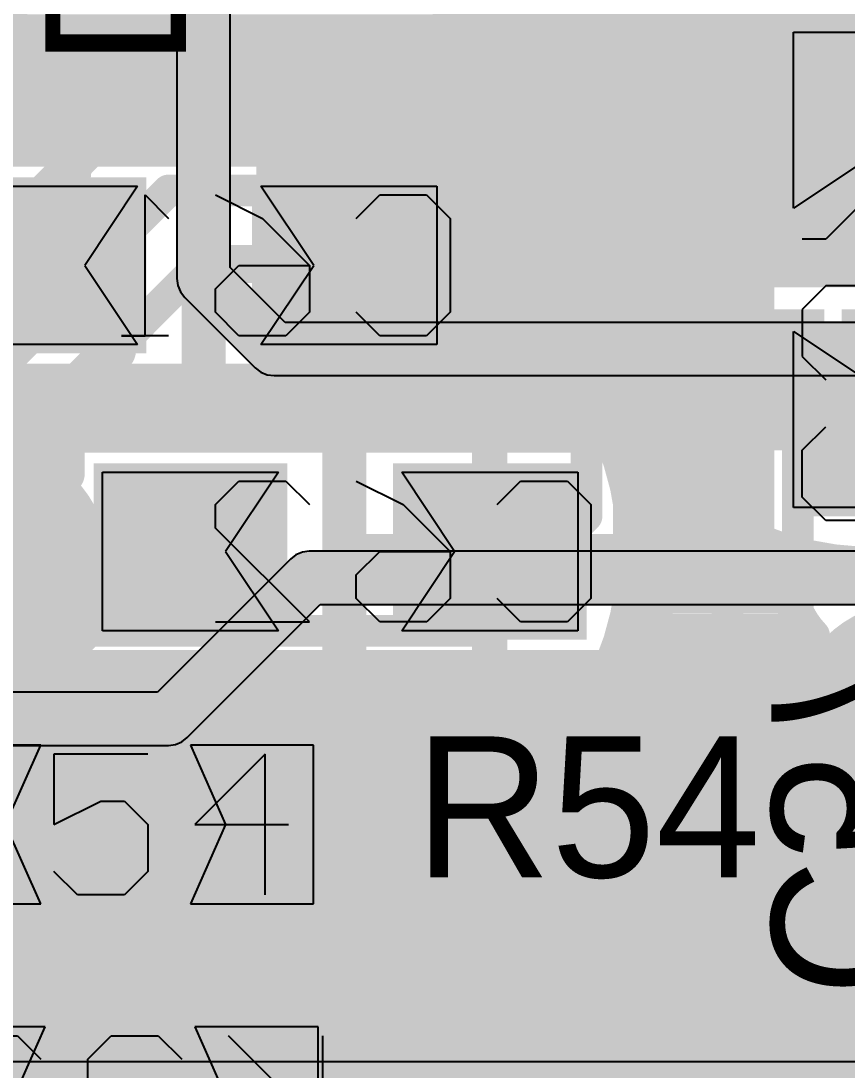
# Model space of a CAD drawing. Header units: millimetres. Extents: x 0.11 to 5.67, y 0.55 to 4.24.
# Drawn here: x 4.4572 to 4.6419, y 2.6171 to 2.8519 of the extents above; entities that cross this region are included whole.
import ezdxf

# ---------------------------------------------------------------- set-up
doc = ezdxf.new("R2010")
doc.units = ezdxf.units.MM
doc.header["$MEASUREMENT"] = 0
for name, color, linetype in [('BottomLayer', 5, 'Continuous'), ('BottomOverlay', 54, 'Continuous'), ('BottomPaste', 16, 'Continuous'), ('BottomSolder', 6, 'Continuous'), ('InternalPlane1', 76, 'Continuous'), ('InternalPlane2', 16, 'Continuous'), ('Mechanical3', 76, 'Continuous'), ('MultiLayer', 9, 'Continuous'), ('TopLayer', 1, 'Continuous'), ('TopOverlay', 2, 'Continuous'), ('TopPaste', 8, 'Continuous'), ('TopSolder', 216, 'Continuous'), ('ViaHoleLayer', 16, 'Continuous')]:
    doc.layers.add(name, color=color, linetype=linetype)

# ---------------------------------------------------------------- blocks, each defined once
blk = doc.blocks.new('RC0603_121')
at = {"layer": 'Mechanical3'}
for p, q in [((-0.04528, -0.01575), (-0.04528, 0.01574)), ((-0.04528, 0.01574), (-0.02953, 0.01574)), ((-0.02953, 0.01574), (-0.02429, 0.01049)), ((0.0072, 0.01574), (-0.01379, 0.01574)), ((-0.01379, 0.01574), (-0.01379, -0.00001)), ((0.03869, 0.01574), (0.0177, 0.01574)), ((0.0177, 0.01574), (0.0177, -0.00001)), ((-0.02429, 0.01049), (-0.02429, -0.00001)), ((-0.01379, -0.00001), (-0.00329, 0.00524)), ((-0.00329, 0.00524), (0.00195, 0.00524)), ((0.00195, 0.00524), (0.0072, -0.00001)), ((0.0177, -0.00001), (0.02819, 0.00524)), ((0.02819, 0.00524), (0.03344, 0.00524)), ((0.03344, 0.00524), (0.03869, -0.00001)), ((-0.02429, -0.00001), (-0.02953, -0.00525)), ((0.0072, -0.00001), (0.0072, -0.0105)), ((0.03869, -0.00001), (0.03869, -0.0105)), ((-0.02953, -0.00525), (-0.04528, -0.00525)), ((-0.03478, -0.00525), (-0.02429, -0.01575)), ((-0.00854, -0.01575), (-0.01379, -0.0105)), ((0.0072, -0.0105), (0.00195, -0.01575)), ((0.02294, -0.01575), (0.0177, -0.0105)), ((0.03869, -0.0105), (0.03344, -0.01575)), ((0.00195, -0.01575), (-0.00854, -0.01575)), ((0.03344, -0.01575), (0.02294, -0.01575))]:
    blk.add_line(p, q, dxfattribs=at)
at = {"layer": 'TopLayer'}
for points in [[(-0.04429, -0.01772), (-0.01673, -0.01772), (-0.04429, 0.01772), (-0.01673, 0.01772)], [(0.04427, 0.01772), (0.01671, 0.01772), (0.04427, -0.01772), (0.01671, -0.01772)]]:
    blk.add_solid(points, dxfattribs=at)
at = {"layer": 'TopOverlay', "const_width": 0.00701}
for points in [[(-0.05217, 0.02559), (-0.05217, -0.02559)], [(0.05217, 0.02559), (-0.05217, 0.02559)], [(0.05217, 0.02559), (0.05217, -0.02559)], [(0.05217, -0.02559), (-0.05217, -0.02559)]]:
    blk.add_lwpolyline(points, dxfattribs=at)
at = {"layer": 'TopOverlay', "const_width": 0.0035}
for points in [[(-0.05392, 0.02559, 1), (-0.05041, 0.02559, 1)], [(-0.05392, 0.02559, 1), (-0.05041, 0.02559, 1)], [(0.05041, 0.02559, 1), (0.05392, 0.02559, 1)], [(0.05041, 0.02559, 1), (0.05392, 0.02559, 1)], [(-0.05392, -0.02559, 1), (-0.05041, -0.02559, 1)], [(-0.05392, -0.02559, 1), (-0.05041, -0.02559, 1)], [(0.05041, -0.02559, 1), (0.05392, -0.02559, 1)], [(0.05041, -0.02559, 1), (0.05392, -0.02559, 1)]]:
    blk.add_lwpolyline(points, format="xyb", close=True, dxfattribs=at)
at = {"layer": 'TopPaste'}
for p, q in [((-0.04429, 0.01772), (-0.04429, -0.01772)), ((-0.01673, 0.01772), (-0.04429, 0.01772)), ((-0.02461, 0), (-0.01673, 0.01772)), ((0.04427, 0.01772), (0.01671, 0.01772)), ((0.01671, 0.01772), (0.02458, 0)), ((0.04427, -0.01772), (0.04427, 0.01772)), ((-0.01673, -0.01772), (-0.02461, 0)), ((0.02458, 0), (0.01671, -0.01772)), ((-0.04429, -0.01772), (-0.01673, -0.01772)), ((0.01671, -0.01772), (0.04427, -0.01772))]:
    blk.add_line(p, q, dxfattribs=at)
at = {"layer": 'TopSolder'}
for points in [[(-0.04626, -0.01969), (-0.01476, -0.01969), (-0.04626, 0.01969), (-0.01476, 0.01969)], [(0.04624, 0.01969), (0.01474, 0.01969), (0.04624, -0.01969), (0.01474, -0.01969)]]:
    blk.add_solid(points, dxfattribs=at)
blk = doc.blocks.new('RC0603_122')
at = {"layer": 'Mechanical3'}
for p, q in [((-0.04528, -0.01575), (-0.04528, 0.01574)), ((-0.04528, 0.01574), (-0.02953, 0.01574)), ((-0.02953, 0.01574), (-0.02429, 0.01049)), ((0.0072, 0.01574), (-0.01379, 0.01574)), ((-0.01379, 0.01574), (-0.01379, -0.00001)), ((0.03344, 0.01574), (0.0177, -0.00001)), ((0.03344, -0.01575), (0.03344, 0.01574)), ((-0.02429, 0.01049), (-0.02429, -0.00001)), ((-0.01379, -0.00001), (-0.00329, 0.00524)), ((-0.00329, 0.00524), (0.00195, 0.00524)), ((0.00195, 0.00524), (0.0072, -0.00001)), ((-0.02429, -0.00001), (-0.02953, -0.00525)), ((0.0072, -0.00001), (0.0072, -0.0105)), ((0.0177, -0.00001), (0.03869, -0.00001)), ((-0.02953, -0.00525), (-0.04528, -0.00525)), ((-0.03478, -0.00525), (-0.02429, -0.01575)), ((-0.00854, -0.01575), (-0.01379, -0.0105)), ((0.0072, -0.0105), (0.00195, -0.01575)), ((0.00195, -0.01575), (-0.00854, -0.01575))]:
    blk.add_line(p, q, dxfattribs=at)
at = {"layer": 'TopLayer'}
for points in [[(-0.04429, -0.01772), (-0.01673, -0.01772), (-0.04429, 0.01772), (-0.01673, 0.01772)], [(0.04427, 0.01772), (0.01671, 0.01772), (0.04427, -0.01772), (0.01671, -0.01772)]]:
    blk.add_solid(points, dxfattribs=at)
at = {"layer": 'TopOverlay', "const_width": 0.00701}
for points in [[(-0.05217, -0.02559), (-0.05217, 0.02559)], [(-0.05217, 0.02559), (0.05217, 0.02559)], [(0.05217, -0.02559), (0.05217, 0.02559)], [(-0.05217, -0.02559), (0.05217, -0.02559)]]:
    blk.add_lwpolyline(points, dxfattribs=at)
at = {"layer": 'TopOverlay', "const_width": 0.0035}
for points in [[(-0.05392, 0.02559, 1), (-0.05041, 0.02559, 1)], [(-0.05392, 0.02559, 1), (-0.05041, 0.02559, 1)], [(0.05041, 0.02559, 1), (0.05392, 0.02559, 1)], [(0.05041, 0.02559, 1), (0.05392, 0.02559, 1)], [(-0.05392, -0.02559, 1), (-0.05041, -0.02559, 1)], [(-0.05392, -0.02559, 1), (-0.05041, -0.02559, 1)], [(0.05041, -0.02559, 1), (0.05392, -0.02559, 1)], [(0.05041, -0.02559, 1), (0.05392, -0.02559, 1)]]:
    blk.add_lwpolyline(points, format="xyb", close=True, dxfattribs=at)
at = {"layer": 'TopPaste'}
for p, q in [((-0.04429, 0.01772), (-0.04429, -0.01772)), ((-0.01673, 0.01772), (-0.04429, 0.01772)), ((-0.02461, 0), (-0.01673, 0.01772)), ((0.04427, 0.01772), (0.01671, 0.01772)), ((0.01671, 0.01772), (0.02458, 0)), ((0.04427, -0.01772), (0.04427, 0.01772)), ((-0.01673, -0.01772), (-0.02461, 0)), ((0.02458, 0), (0.01671, -0.01772)), ((-0.04429, -0.01772), (-0.01673, -0.01772)), ((0.01671, -0.01772), (0.04427, -0.01772))]:
    blk.add_line(p, q, dxfattribs=at)
at = {"layer": 'TopSolder'}
for points in [[(-0.04626, -0.01969), (-0.01476, -0.01969), (-0.04626, 0.01969), (-0.01476, 0.01969)], [(0.04624, 0.01969), (0.01474, 0.01969), (0.04624, -0.01969), (0.01474, -0.01969)]]:
    blk.add_solid(points, dxfattribs=at)
blk = doc.blocks.new('QFN48_ISL_189')
at = {"layer": 'TopLayer'}
for points in [[(0.02657, -0.17323), (0.1998, -0.17323), (0.02657, 0), (0.1998, 0)], [(0.24016, -0.09842), (0.24016, -0.09055), (0.2126, -0.09842), (0.2126, -0.09055)], [(0.24016, -0.11417), (0.24016, -0.1063), (0.2126, -0.11417), (0.2126, -0.1063)], [(0.24016, -0.12992), (0.24016, -0.12205), (0.2126, -0.12992), (0.2126, -0.12205)], [(0.24016, -0.14567), (0.24016, -0.1378), (0.2126, -0.14567), (0.2126, -0.1378)], [(0.24016, -0.16142), (0.24016, -0.15354), (0.2126, -0.16142), (0.2126, -0.15354)], [(0.24016, -0.17716), (0.24016, -0.16929), (0.2126, -0.17716), (0.2126, -0.16929)], [(0.14862, -0.21358), (0.1565, -0.21358), (0.14862, -0.18602), (0.1565, -0.18602)], [(0.16437, -0.21358), (0.17224, -0.21358), (0.16437, -0.18602), (0.17224, -0.18602)], [(0.18012, -0.21358), (0.18799, -0.21358), (0.18012, -0.18602), (0.18799, -0.18602)], [(0.19587, -0.21358), (0.20374, -0.21358), (0.19587, -0.18602), (0.20374, -0.18602)]]:
    blk.add_solid(points, dxfattribs=at)
at = {"layer": 'TopOverlay', "const_width": 0.00787}
for points in [[(0.22638, -0.1998), (0.22638, -0.18504)], [(0.22638, -0.1998), (0.21161, -0.1998)]]:
    blk.add_lwpolyline(points, dxfattribs=at)
at = {"layer": 'TopOverlay', "const_width": 0.00394}
for points in [[(0.22441, -0.18504, 1), (0.22835, -0.18504, 1)], [(0.20965, -0.1998, 1), (0.21358, -0.1998, 1)], [(0.22441, -0.1998, 1), (0.22835, -0.1998, 1)], [(0.22441, -0.1998, 1), (0.22835, -0.1998, 1)]]:
    blk.add_lwpolyline(points, format="xyb", close=True, dxfattribs=at)
at = {"layer": 'TopPaste'}
for points in [[(0.02657, -0.17323), (0.1998, -0.17323), (0.02657, 0), (0.1998, 0)], [(0.24016, -0.09842), (0.24016, -0.09055), (0.2126, -0.09842), (0.2126, -0.09055)], [(0.24016, -0.11417), (0.24016, -0.1063), (0.2126, -0.11417), (0.2126, -0.1063)], [(0.24016, -0.12992), (0.24016, -0.12205), (0.2126, -0.12992), (0.2126, -0.12205)], [(0.24016, -0.14567), (0.24016, -0.1378), (0.2126, -0.14567), (0.2126, -0.1378)], [(0.24016, -0.16142), (0.24016, -0.15354), (0.2126, -0.16142), (0.2126, -0.15354)], [(0.24016, -0.17716), (0.24016, -0.16929), (0.2126, -0.17716), (0.2126, -0.16929)], [(0.14862, -0.21358), (0.1565, -0.21358), (0.14862, -0.18602), (0.1565, -0.18602)], [(0.16437, -0.21358), (0.17224, -0.21358), (0.16437, -0.18602), (0.17224, -0.18602)], [(0.18012, -0.21358), (0.18799, -0.21358), (0.18012, -0.18602), (0.18799, -0.18602)], [(0.19587, -0.21358), (0.20374, -0.21358), (0.19587, -0.18602), (0.20374, -0.18602)]]:
    blk.add_solid(points, dxfattribs=at)
at = {"layer": 'TopSolder'}
for points in [[(0.02461, -0.1752), (0.20177, -0.1752), (0.02461, 0.00197), (0.20177, 0.00197)], [(0.24213, -0.08465), (0.24213, -0.07283), (0.21063, -0.08465), (0.21063, -0.07283)], [(0.24213, -0.10039), (0.24213, -0.08858), (0.21063, -0.10039), (0.21063, -0.08858)], [(0.24213, -0.11614), (0.24213, -0.10433), (0.21063, -0.11614), (0.21063, -0.10433)], [(0.24213, -0.13189), (0.24213, -0.12008), (0.21063, -0.13189), (0.21063, -0.12008)], [(0.24213, -0.14764), (0.24213, -0.13583), (0.21063, -0.14764), (0.21063, -0.13583)], [(0.24213, -0.16339), (0.24213, -0.15157), (0.21063, -0.16339), (0.21063, -0.15157)], [(0.24213, -0.17913), (0.24213, -0.16732), (0.21063, -0.17913), (0.21063, -0.16732)], [(0.14665, -0.21555), (0.15846, -0.21555), (0.14665, -0.18405), (0.15846, -0.18405)], [(0.1624, -0.21555), (0.17421, -0.21555), (0.1624, -0.18405), (0.17421, -0.18405)], [(0.17815, -0.21555), (0.18996, -0.21555), (0.17815, -0.18405), (0.18996, -0.18405)], [(0.1939, -0.21555), (0.20571, -0.21555), (0.1939, -0.18405), (0.20571, -0.18405)]]:
    blk.add_solid(points, dxfattribs=at)
blk = doc.blocks.new('CC0603_B_220')
at = {"layer": 'BottomLayer'}
for points in [[(-0.05315, -0.01772), (-0.01378, -0.01772), (-0.05315, 0.01772), (-0.01378, 0.01772)], [(0.05315, 0.01772), (0.01378, 0.01772), (0.05315, -0.01772), (0.01378, -0.01772)]]:
    blk.add_solid(points, dxfattribs=at)
at = {"layer": 'BottomOverlay', "const_width": 0.00701}
for points in [[(-0.06031, -0.02558, -0.201181), (-0.06035, 0.02547)], [(0.06042, 0.02547, -0.201181), (0.06038, -0.02558)]]:
    blk.add_lwpolyline(points, format="xyb", dxfattribs=at)
at = {"layer": 'BottomOverlay', "const_width": 0.0035}
for points in [[(-0.0621, 0.02547, 1), (-0.0586, 0.02547, 1)], [(-0.06172, 0.0255, 1), (-0.05821, 0.0255, 1)], [(0.05828, 0.0255, 1), (0.06179, 0.0255, 1)], [(0.05867, 0.02547, 1), (0.06217, 0.02547, 1)], [(-0.06206, -0.02558, 1), (-0.05856, -0.02558, 1)], [(-0.06179, -0.02559, 1), (-0.05829, -0.02559, 1)], [(0.05829, -0.02559, 1), (0.06179, -0.02559, 1)], [(0.05863, -0.02558, 1), (0.06213, -0.02558, 1)]]:
    blk.add_lwpolyline(points, format="xyb", close=True, dxfattribs=at)
at = {"layer": 'BottomOverlay', "const_width": 0.00701}
for points in [[(0.06004, 0.0255), (-0.05996, 0.0255)], [(0.06004, -0.02559), (-0.06004, -0.02559)]]:
    blk.add_lwpolyline(points, dxfattribs=at)
at = {"layer": 'BottomPaste'}
for p, q in [((-0.05315, -0.01772), (-0.05315, 0.01772)), ((-0.05315, 0.01772), (-0.01378, 0.01772)), ((-0.01378, 0.01772), (-0.02559, 0)), ((0.02559, 0), (0.01378, 0.01772)), ((0.01378, 0.01772), (0.05315, 0.01772)), ((0.05315, 0.01772), (0.05315, -0.01772)), ((-0.02559, 0), (-0.01378, -0.01772)), ((0.01378, -0.01772), (0.02559, 0)), ((-0.01378, -0.01772), (-0.05315, -0.01772)), ((0.05315, -0.01772), (0.01378, -0.01772))]:
    blk.add_line(p, q, dxfattribs=at)
at = {"layer": 'BottomSolder'}
for points in [[(-0.05512, -0.01969), (-0.01181, -0.01969), (-0.05512, 0.01969), (-0.01181, 0.01969)], [(0.05512, 0.01969), (0.01181, 0.01969), (0.05512, -0.01969), (0.01181, -0.01969)]]:
    blk.add_solid(points, dxfattribs=at)
at = {"layer": 'Mechanical3'}
for p, q in [((-0.0561, 0.0105), (-0.05085, 0.01575)), ((-0.05085, 0.01575), (-0.04036, 0.01575)), ((-0.04036, 0.01575), (-0.03511, 0.0105)), ((-0.02462, 0.0105), (-0.01937, 0.01575)), ((-0.01937, 0.01575), (-0.00887, 0.01575)), ((-0.00887, 0.01575), (-0.00363, 0.0105)), ((0.02786, 0.01575), (0.00687, 0.01575)), ((0.00687, 0.01575), (0.02786, -0.00524)), ((-0.0561, -0.01049), (-0.0561, 0.0105)), ((-0.02462, 0.00001), (-0.02462, 0.0105)), ((-0.00363, 0.0105), (-0.00363, 0.00525)), ((-0.00363, 0.00525), (-0.00887, 0.00001)), ((-0.01412, -0.01049), (-0.02462, 0.00001)), ((-0.00887, 0.00001), (-0.02462, 0.00001)), ((0.02786, -0.00524), (0.02786, -0.01049)), ((-0.05085, -0.01574), (-0.0561, -0.01049)), ((-0.03511, -0.01049), (-0.04036, -0.01574)), ((-0.00363, -0.01574), (-0.01412, -0.01049)), ((0.01212, -0.01574), (0.00687, -0.01049)), ((0.02786, -0.01049), (0.02261, -0.01574)), ((-0.04036, -0.01574), (-0.05085, -0.01574)), ((0.02261, -0.01574), (0.01212, -0.01574))]:
    blk.add_line(p, q, dxfattribs=at)
blk = doc.blocks.new('CC0603_B_221')
at = {"layer": 'BottomLayer'}
for points in [[(-0.05315, -0.01772), (-0.01378, -0.01772), (-0.05315, 0.01772), (-0.01378, 0.01772)], [(0.05315, 0.01772), (0.01378, 0.01772), (0.05315, -0.01772), (0.01378, -0.01772)]]:
    blk.add_solid(points, dxfattribs=at)
at = {"layer": 'BottomOverlay', "const_width": 0.00701}
for points in [[(-0.06031, -0.02558, -0.201181), (-0.06035, 0.02547)], [(0.06042, 0.02547, -0.201181), (0.06038, -0.02558)]]:
    blk.add_lwpolyline(points, format="xyb", dxfattribs=at)
at = {"layer": 'BottomOverlay', "const_width": 0.0035}
for points in [[(-0.0621, 0.02547, 1), (-0.0586, 0.02547, 1)], [(-0.06172, 0.0255, 1), (-0.05821, 0.0255, 1)], [(0.05828, 0.0255, 1), (0.06179, 0.0255, 1)], [(0.05867, 0.02547, 1), (0.06217, 0.02547, 1)], [(-0.06206, -0.02558, 1), (-0.05856, -0.02558, 1)], [(-0.06179, -0.02559, 1), (-0.05829, -0.02559, 1)], [(0.05829, -0.02559, 1), (0.06179, -0.02559, 1)], [(0.05863, -0.02558, 1), (0.06213, -0.02558, 1)]]:
    blk.add_lwpolyline(points, format="xyb", close=True, dxfattribs=at)
at = {"layer": 'BottomOverlay', "const_width": 0.00701}
for points in [[(0.06004, 0.0255), (-0.05996, 0.0255)], [(0.06004, -0.02559), (-0.06004, -0.02559)]]:
    blk.add_lwpolyline(points, dxfattribs=at)
at = {"layer": 'BottomPaste'}
for p, q in [((-0.05315, -0.01772), (-0.05315, 0.01772)), ((-0.05315, 0.01772), (-0.01378, 0.01772)), ((-0.01378, 0.01772), (-0.02559, 0)), ((0.02559, 0), (0.01378, 0.01772)), ((0.01378, 0.01772), (0.05315, 0.01772)), ((0.05315, 0.01772), (0.05315, -0.01772)), ((-0.02559, 0), (-0.01378, -0.01772)), ((0.01378, -0.01772), (0.02559, 0)), ((-0.01378, -0.01772), (-0.05315, -0.01772)), ((0.05315, -0.01772), (0.01378, -0.01772))]:
    blk.add_line(p, q, dxfattribs=at)
at = {"layer": 'BottomSolder'}
for points in [[(-0.05512, -0.01969), (-0.01181, -0.01969), (-0.05512, 0.01969), (-0.01181, 0.01969)], [(0.05512, 0.01969), (0.01181, 0.01969), (0.05512, -0.01969), (0.01181, -0.01969)]]:
    blk.add_solid(points, dxfattribs=at)
at = {"layer": 'Mechanical3'}
for p, q in [((-0.0561, 0.0105), (-0.05085, 0.01575)), ((-0.05085, 0.01575), (-0.04036, 0.01575)), ((-0.04036, 0.01575), (-0.03511, 0.0105)), ((-0.02462, 0.0105), (-0.01937, 0.01575)), ((-0.01937, 0.01575), (-0.00887, 0.01575)), ((-0.00887, 0.01575), (-0.00363, 0.0105)), ((0.00687, 0.01575), (0.01736, 0.01575)), ((0.01736, 0.01575), (0.01212, 0.01575)), ((0.01212, 0.01575), (0.01212, -0.01574)), ((-0.0561, -0.01049), (-0.0561, 0.0105)), ((-0.02462, 0.00001), (-0.02462, 0.0105)), ((-0.00363, 0.0105), (-0.00363, 0.00525)), ((-0.00363, 0.00525), (-0.00887, 0.00001)), ((-0.01412, -0.01049), (-0.02462, 0.00001)), ((-0.00887, 0.00001), (-0.02462, 0.00001)), ((-0.05085, -0.01574), (-0.0561, -0.01049)), ((-0.03511, -0.01049), (-0.04036, -0.01574)), ((-0.00363, -0.01574), (-0.01412, -0.01049)), ((0.01212, -0.01574), (0.00687, -0.01049)), ((-0.04036, -0.01574), (-0.05085, -0.01574))]:
    blk.add_line(p, q, dxfattribs=at)
blk = doc.blocks.new('CC0603_B_225')
at = {"layer": 'BottomLayer'}
for points in [[(-0.05315, -0.01772), (-0.01378, -0.01772), (-0.05315, 0.01772), (-0.01378, 0.01772)], [(0.05315, 0.01772), (0.01378, 0.01772), (0.05315, -0.01772), (0.01378, -0.01772)]]:
    blk.add_solid(points, dxfattribs=at)
at = {"layer": 'BottomOverlay', "const_width": 0.00701}
for points in [[(-0.06031, -0.02558, -0.201181), (-0.06035, 0.02547)], [(0.06042, 0.02547, -0.201181), (0.06038, -0.02558)]]:
    blk.add_lwpolyline(points, format="xyb", dxfattribs=at)
at = {"layer": 'BottomOverlay', "const_width": 0.0035}
for points in [[(-0.0621, 0.02547, 1), (-0.0586, 0.02547, 1)], [(-0.06172, 0.0255, 1), (-0.05821, 0.0255, 1)], [(0.05828, 0.0255, 1), (0.06179, 0.0255, 1)], [(0.05867, 0.02547, 1), (0.06217, 0.02547, 1)], [(-0.06206, -0.02558, 1), (-0.05856, -0.02558, 1)], [(-0.06179, -0.02559, 1), (-0.05829, -0.02559, 1)], [(0.05829, -0.02559, 1), (0.06179, -0.02559, 1)], [(0.05863, -0.02558, 1), (0.06213, -0.02558, 1)]]:
    blk.add_lwpolyline(points, format="xyb", close=True, dxfattribs=at)
at = {"layer": 'BottomOverlay', "const_width": 0.00701}
for points in [[(-0.05996, 0.0255), (0.06004, 0.0255)], [(-0.06004, -0.02559), (0.06004, -0.02559)]]:
    blk.add_lwpolyline(points, dxfattribs=at)
at = {"layer": 'BottomPaste'}
for p, q in [((-0.05315, -0.01772), (-0.05315, 0.01772)), ((-0.05315, 0.01772), (-0.01378, 0.01772)), ((-0.01378, 0.01772), (-0.02559, 0)), ((0.02559, 0), (0.01378, 0.01772)), ((0.01378, 0.01772), (0.05315, 0.01772)), ((0.05315, 0.01772), (0.05315, -0.01772)), ((-0.02559, 0), (-0.01378, -0.01772)), ((0.01378, -0.01772), (0.02559, 0)), ((-0.01378, -0.01772), (-0.05315, -0.01772)), ((0.05315, -0.01772), (0.01378, -0.01772))]:
    blk.add_line(p, q, dxfattribs=at)
at = {"layer": 'BottomSolder'}
for points in [[(-0.05512, -0.01969), (-0.01181, -0.01969), (-0.05512, 0.01969), (-0.01181, 0.01969)], [(0.05512, 0.01969), (0.01181, 0.01969), (0.05512, -0.01969), (0.01181, -0.01969)]]:
    blk.add_solid(points, dxfattribs=at)
at = {"layer": 'Mechanical3'}
for p, q in [((-0.0561, 0.0105), (-0.05085, 0.01575)), ((-0.05085, 0.01575), (-0.04036, 0.01575)), ((-0.04036, 0.01575), (-0.03511, 0.0105)), ((-0.01937, 0.01575), (-0.02462, 0.0105)), ((-0.00887, 0.01575), (-0.01937, 0.01575)), ((-0.00363, 0.0105), (-0.00887, 0.01575)), ((0.00687, 0.0105), (0.00687, 0.01575)), ((-0.0561, -0.01049), (-0.0561, 0.0105)), ((-0.00363, 0.00001), (-0.00363, 0.0105)), ((0.02786, -0.01049), (0.00687, 0.0105)), ((-0.02462, -0.01574), (-0.02462, 0.00001)), ((-0.02462, 0.00001), (-0.01412, -0.00524)), ((-0.00887, -0.00524), (-0.00363, 0.00001)), ((-0.01412, -0.00524), (-0.00887, -0.00524)), ((-0.05085, -0.01574), (-0.0561, -0.01049)), ((-0.03511, -0.01049), (-0.04036, -0.01574)), ((0.02786, -0.01574), (0.02786, -0.01049)), ((-0.04036, -0.01574), (-0.05085, -0.01574)), ((-0.00363, -0.01574), (-0.02462, -0.01574)), ((0.00687, -0.01574), (0.02786, -0.01574))]:
    blk.add_line(p, q, dxfattribs=at)

msp = doc.modelspace()

# ---------------------------------------------------------------- linework, layer by layer
at = {"layer": 'BottomLayer'}
for points, const_width in [([(4.55906, 2.82972), (4.55906, 2.89272)], 0.01969), ([(4.61811, 2.79823), (4.61811, 2.86122)], 0.00787), ([(3.91384, 2.8494), (4.61811, 2.8494)], 0.00787), ([(3.9152, 2.84153), (4.61811, 2.84153)], 0.00787), ([(4.6446, 2.83276), (4.64567, 2.83169)], 0.01969), ([(4.64567, 2.83169), (4.69291, 2.83169)], 0.01969), ([(3.91516, 2.83365), (4.61811, 2.83365)], 0.00787), ([(4.62205, 2.82972), (4.64764, 2.82972)], 0.00787), ([(4.43012, 2.82874), (4.49705, 2.82874)], 0.00787), ([(4.49705, 2.76575), (4.49705, 2.82874)], 0.00787), ([(4.49902, 2.82677), (4.56201, 2.82677)], 0.00787), ([(4.49902, 2.76772), (4.49902, 2.82677)], 0.00787), ([(4.56201, 2.76772), (4.56201, 2.82677)], 0.00787), ([(4.56201, 2.82578), (4.61811, 2.82578)], 0.00787), ([(4.53051, 2.79724), (4.53051, 2.82283)], 0.00787), ([(4.56201, 2.81791), (4.61811, 2.81791)], 0.00787), ([(4.56201, 2.81003), (4.61811, 2.81003)], 0.00787), ([(4.56201, 2.80216), (4.61811, 2.80216)], 0.00787), ([(4.4311, 2.79724), (4.46358, 2.79724)], 0.00984), ([(4.50295, 2.79724), (4.53051, 2.79724)], 0.00787), ([(4.53051, 2.79724), (4.55807, 2.79724)], 0.00787), ([(4.53051, 2.77165), (4.53051, 2.79724)], 0.00787), ([(4.61811, 2.79823), (4.67717, 2.79823)], 0.00787), ([(4.61614, 2.79626), (4.67913, 2.79626)], 0.00787), ([(4.61614, 2.72933), (4.61614, 2.79626)], 0.00787), ([(4.56201, 2.79428), (4.61614, 2.79428)], 0.00787), ([(4.56201, 2.78641), (4.61614, 2.78641)], 0.00787), ([(4.56201, 2.77854), (4.61614, 2.77854)], 0.00787), ([(4.56201, 2.77066), (4.61614, 2.77066)], 0.00787), ([(4.49902, 2.76772), (4.56201, 2.76772)], 0.00787), ([(4.44, 2.76575), (4.49705, 2.76575)], 0.00787), ([(4.46161, 2.76476), (4.52854, 2.76476)], 0.00787), ([(4.46161, 2.75449), (4.46161, 2.76476)], 0.00787), ([(4.52854, 2.70177), (4.52854, 2.76476)], 0.00787), ([(4.44064, 2.76279), (4.46161, 2.76279)], 0.00787), ([(4.53051, 2.7628), (4.5935, 2.7628)], 0.00787), ([(4.53051, 2.70374), (4.53051, 2.7628)], 0.00787), ([(4.5935, 2.76279), (4.61614, 2.76279)], 0.00787), ([(4.5935, 2.70374), (4.5935, 2.7628)], 0.00787), ([(4.56201, 2.73327), (4.56201, 2.75886)], 0.00787), ([(4.5935, 2.75491), (4.61614, 2.75491)], 0.00787), ([(4.5935, 2.74704), (4.61614, 2.74704)], 0.00787), ([(4.56004, 2.73524), (4.56201, 2.73327)], 0.01969), ([(4.5935, 2.73917), (4.61614, 2.73917)], 0.00787), ([(4.45079, 2.7313), (4.45472, 2.73524)], 0.00984), ([(4.49311, 2.7313), (4.49508, 2.73327)], 0.00984), ([(4.53445, 2.73327), (4.56201, 2.73327)], 0.00787), ([(4.56201, 2.73327), (4.58957, 2.73327)], 0.00787), ([(4.56201, 2.70768), (4.56201, 2.73327)], 0.00787), ([(4.45079, 2.7313), (4.49311, 2.7313)], 0.00984), ([(4.5935, 2.73129), (4.61614, 2.73129)], 0.00787), ([(4.61614, 2.72933), (4.62894, 2.72933)], 0.00787), ([(4.5935, 2.72342), (4.62936, 2.72342)], 0.00787), ([(4.5935, 2.71554), (4.63314, 2.71554)], 0.00787), ([(4.63417, 2.70999), (4.63417, 2.71438)], 0.00787), ([(4.46161, 2.70177), (4.46161, 2.70811)], 0.00787), ([(4.5935, 2.70767), (4.63281, 2.70767)], 0.00787), ([(4.53051, 2.70374), (4.5935, 2.70374)], 0.00787), ([(4.46161, 2.70177), (4.52854, 2.70177)], 0.00787), ([(4.14557, 2.6998), (4.63022, 2.6998)], 0.00787), ([(4.14613, 2.69192), (4.53679, 2.69192)], 0.00787), ([(4.56951, 2.69192), (4.63023, 2.69192)], 0.00787), ([(4.14519, 2.68405), (4.53044, 2.68405)], 0.00787), ([(4.57586, 2.68405), (4.63281, 2.68405)], 0.00787), ([(4.14264, 2.67617), (4.52786, 2.67617)], 0.00787), ([(4.57844, 2.67617), (4.63917, 2.67617)], 0.00787), ([(4.13813, 2.6683), (4.52786, 2.6683)], 0.00787), ([(4.57843, 2.6683), (5.19094, 2.6683)], 0.00787), ([(4.13065, 2.66043), (4.53045, 2.66043)], 0.00787), ([(4.57585, 2.66043), (5.19094, 2.66043)], 0.00787), ([(4.11525, 2.65255), (4.53681, 2.65255)], 0.00787), ([(4.56949, 2.65255), (5.19094, 2.65255)], 0.00787), ([(3.9128, 2.64468), (5.19094, 2.64468)], 0.00787), ([(3.91338, 2.6368), (5.19094, 2.6368)], 0.00787), ([(3.91251, 2.62893), (5.19094, 2.62893)], 0.00787), ([(3.9101, 2.62106), (5.19094, 2.62106)], 0.00787), ([(3.90585, 2.61318), (5.19094, 2.61318)], 0.00787)]:
    msp.add_lwpolyline(points, dxfattribs=dict(at, const_width=const_width))
for points, const_width in [([(4.61614, 2.8494, 1), (4.62008, 2.8494, 1)], 0.00394), ([(4.61614, 2.84153, 1), (4.62008, 2.84153, 1)], 0.00394), ([(4.63968, 2.83276, 1), (4.64953, 2.83276, 1)], 0.00984), ([(4.64075, 2.83169, 1), (4.65059, 2.83169, 1)], 0.00984), ([(4.64075, 2.83169, 1), (4.65059, 2.83169, 1)], 0.00984), ([(4.55413, 2.82972, 1), (4.56398, 2.82972, 1)], 0.00984), ([(4.61614, 2.83365, 1), (4.62008, 2.83365, 1)], 0.00394), ([(4.62008, 2.82972, 1), (4.62402, 2.82972, 1)], 0.00394), ([(4.49508, 2.82874, 1), (4.49902, 2.82874, 1)], 0.00394), ([(4.49508, 2.82874, 1), (4.49902, 2.82874, 1)], 0.00394), ([(4.49705, 2.82677, 1), (4.50098, 2.82677, 1)], 0.00394), ([(4.49705, 2.82677, 1), (4.50098, 2.82677, 1)], 0.00394), ([(4.56004, 2.82677, 1), (4.56398, 2.82677, 1)], 0.00394), ([(4.56004, 2.82677, 1), (4.56398, 2.82677, 1)], 0.00394), ([(4.56004, 2.82578, 1), (4.56398, 2.82578, 1)], 0.00394), ([(4.61614, 2.82578, 1), (4.62008, 2.82578, 1)], 0.00394), ([(4.52854, 2.82283, 1), (4.53248, 2.82283, 1)], 0.00394), ([(4.55807, 2.81004, 1), (4.56988, 2.81004, 1)], 0.01181), ([(4.56004, 2.81791, 1), (4.56398, 2.81791, 1)], 0.00394), ([(4.61614, 2.81791, 1), (4.62008, 2.81791, 1)], 0.00394), ([(4.56004, 2.81003, 1), (4.56398, 2.81003, 1)], 0.00394), ([(4.61614, 2.81003, 1), (4.62008, 2.81003, 1)], 0.00394), ([(4.56004, 2.80216, 1), (4.56398, 2.80216, 1)], 0.00394), ([(4.61614, 2.80216, 1), (4.62008, 2.80216, 1)], 0.00394), ([(4.46112, 2.79724, 1), (4.46604, 2.79724, 1)], 0.00492), ([(4.50098, 2.79724, 1), (4.50492, 2.79724, 1)], 0.00394), ([(4.52854, 2.79724, 1), (4.53248, 2.79724, 1)], 0.00394), ([(4.52854, 2.79724, 1), (4.53248, 2.79724, 1)], 0.00394), ([(4.52854, 2.79724, 1), (4.53248, 2.79724, 1)], 0.00394), ([(4.52854, 2.79724, 1), (4.53248, 2.79724, 1)], 0.00394), ([(4.5561, 2.79724, 1), (4.56004, 2.79724, 1)], 0.00394), ([(4.61614, 2.79823, 1), (4.62008, 2.79823, 1)], 0.00394), ([(4.61614, 2.79823, 1), (4.62008, 2.79823, 1)], 0.00394), ([(4.61417, 2.79626, 1), (4.61811, 2.79626, 1)], 0.00394), ([(4.61417, 2.79626, 1), (4.61811, 2.79626, 1)], 0.00394), ([(4.56004, 2.79428, 1), (4.56398, 2.79428, 1)], 0.00394), ([(4.61417, 2.79428, 1), (4.61811, 2.79428, 1)], 0.00394), ([(4.56004, 2.78641, 1), (4.56398, 2.78641, 1)], 0.00394), ([(4.61417, 2.78641, 1), (4.61811, 2.78641, 1)], 0.00394), ([(4.56004, 2.77854, 1), (4.56398, 2.77854, 1)], 0.00394), ([(4.61417, 2.77854, 1), (4.61811, 2.77854, 1)], 0.00394), ([(4.52854, 2.77165, 1), (4.53248, 2.77165, 1)], 0.00394), ([(4.56004, 2.77066, 1), (4.56398, 2.77066, 1)], 0.00394), ([(4.61417, 2.77066, 1), (4.61811, 2.77066, 1)], 0.00394), ([(4.49705, 2.76772, 1), (4.50098, 2.76772, 1)], 0.00394), ([(4.49705, 2.76772, 1), (4.50098, 2.76772, 1)], 0.00394), ([(4.56004, 2.76772, 1), (4.56398, 2.76772, 1)], 0.00394), ([(4.56004, 2.76772, 1), (4.56398, 2.76772, 1)], 0.00394), ([(4.45965, 2.76476, 1), (4.46358, 2.76476, 1)], 0.00394), ([(4.45965, 2.76476, 1), (4.46358, 2.76476, 1)], 0.00394), ([(4.49508, 2.76575, 1), (4.49902, 2.76575, 1)], 0.00394), ([(4.49508, 2.76575, 1), (4.49902, 2.76575, 1)], 0.00394), ([(4.52657, 2.76476, 1), (4.53051, 2.76476, 1)], 0.00394), ([(4.52657, 2.76476, 1), (4.53051, 2.76476, 1)], 0.00394), ([(4.45965, 2.76279, 1), (4.46358, 2.76279, 1)], 0.00394), ([(4.52854, 2.7628, 1), (4.53248, 2.7628, 1)], 0.00394), ([(4.52854, 2.7628, 1), (4.53248, 2.7628, 1)], 0.00394), ([(4.59154, 2.7628, 1), (4.59547, 2.7628, 1)], 0.00394), ([(4.59154, 2.76279, 1), (4.59547, 2.76279, 1)], 0.00394), ([(4.59154, 2.7628, 1), (4.59547, 2.7628, 1)], 0.00394), ([(4.61417, 2.76279, 1), (4.61811, 2.76279, 1)], 0.00394), ([(4.56004, 2.75886, 1), (4.56398, 2.75886, 1)], 0.00394), ([(4.45965, 2.75449, 1), (4.46358, 2.75449, 1)], 0.00394), ([(4.45965, 2.75449, 1), (4.46358, 2.75449, 1)], 0.00394), ([(4.59154, 2.75491, 1), (4.59547, 2.75491, 1)], 0.00394), ([(4.61417, 2.75491, 1), (4.61811, 2.75491, 1)], 0.00394), ([(4.59154, 2.74704, 1), (4.59547, 2.74704, 1)], 0.00394), ([(4.61417, 2.74704, 1), (4.61811, 2.74704, 1)], 0.00394), ([(4.55512, 2.73524, 1), (4.56496, 2.73524, 1)], 0.00984), ([(4.44488, 2.7313, 1), (4.45669, 2.7313, 1)], 0.01181), ([(4.55709, 2.73327, 1), (4.56693, 2.73327, 1)], 0.00984), ([(4.59154, 2.73917, 1), (4.59547, 2.73917, 1)], 0.00394), ([(4.61417, 2.73917, 1), (4.61811, 2.73917, 1)], 0.00394), ([(4.45226, 2.73524, 1), (4.45718, 2.73524, 1)], 0.00492), ([(4.49262, 2.73327, 1), (4.49754, 2.73327, 1)], 0.00492), ([(4.53248, 2.73327, 1), (4.53642, 2.73327, 1)], 0.00394), ([(4.56004, 2.73327, 1), (4.56398, 2.73327, 1)], 0.00394), ([(4.56004, 2.73327, 1), (4.56398, 2.73327, 1)], 0.00394), ([(4.56004, 2.73327, 1), (4.56398, 2.73327, 1)], 0.00394), ([(4.56004, 2.73327, 1), (4.56398, 2.73327, 1)], 0.00394), ([(4.5876, 2.73327, 1), (4.59154, 2.73327, 1)], 0.00394), ([(4.49065, 2.7313, 1), (4.49557, 2.7313, 1)], 0.00492), ([(4.49065, 2.7313, 1), (4.49557, 2.7313, 1)], 0.00492), ([(4.59154, 2.73129, 1), (4.59547, 2.73129, 1)], 0.00394), ([(4.61417, 2.73129, 1), (4.61811, 2.73129, 1)], 0.00394), ([(4.61417, 2.72933, 1), (4.61811, 2.72933, 1)], 0.00394), ([(4.61417, 2.72933, 1), (4.61811, 2.72933, 1)], 0.00394), ([(4.62697, 2.72933, 1), (4.63091, 2.72933, 1)], 0.00394), ([(4.62697, 2.72736, 1), (4.63091, 2.72736, 1)], 0.00394), ([(4.62697, 2.72736, 1), (4.63091, 2.72736, 1)], 0.00394), ([(4.59154, 2.72342, 1), (4.59547, 2.72342, 1)], 0.00394), ([(4.62739, 2.72342, 1), (4.63133, 2.72342, 1)], 0.00394), ([(4.59154, 2.71554, 1), (4.59547, 2.71554, 1)], 0.00394), ([(4.63118, 2.71554, 1), (4.63511, 2.71554, 1)], 0.00394), ([(4.63221, 2.71438, 1), (4.63614, 2.71438, 1)], 0.00394), ([(4.63221, 2.71438, 1), (4.63614, 2.71438, 1)], 0.00394), ([(4.63221, 2.71438, 1), (4.63614, 2.71438, 1)], 0.00394), ([(4.63221, 2.70999, 1), (4.63614, 2.70999, 1)], 0.00394), ([(4.63221, 2.70999, 1), (4.63614, 2.70999, 1)], 0.00394), ([(4.45965, 2.70811, 1), (4.46358, 2.70811, 1)], 0.00394), ([(4.45965, 2.70811, 1), (4.46358, 2.70811, 1)], 0.00394), ([(4.56004, 2.70768, 1), (4.56398, 2.70768, 1)], 0.00394), ([(4.59154, 2.70767, 1), (4.59547, 2.70767, 1)], 0.00394), ([(4.63084, 2.70767, 1), (4.63477, 2.70767, 1)], 0.00394), ([(4.52854, 2.70374, 1), (4.53248, 2.70374, 1)], 0.00394), ([(4.52854, 2.70374, 1), (4.53248, 2.70374, 1)], 0.00394), ([(4.59154, 2.70374, 1), (4.59547, 2.70374, 1)], 0.00394), ([(4.59154, 2.70374, 1), (4.59547, 2.70374, 1)], 0.00394), ([(4.45965, 2.70177, 1), (4.46358, 2.70177, 1)], 0.00394), ([(4.45965, 2.70177, 1), (4.46358, 2.70177, 1)], 0.00394), ([(4.52657, 2.70177, 1), (4.53051, 2.70177, 1)], 0.00394), ([(4.52657, 2.70177, 1), (4.53051, 2.70177, 1)], 0.00394), ([(4.62826, 2.6998, 1), (4.63219, 2.6998, 1)], 0.00394), ([(4.57874, 2.67224, 1), (4.52756, 2.67224, 1)], 0.00787), ([(4.53482, 2.69192, 1), (4.53876, 2.69192, 1)], 0.00394), ([(4.56754, 2.69192, 1), (4.57148, 2.69192, 1)], 0.00394), ([(4.62826, 2.69192, 1), (4.6322, 2.69192, 1)], 0.00394), ([(4.52848, 2.68405, 1), (4.53241, 2.68405, 1)], 0.00394), ([(4.57389, 2.68405, 1), (4.57782, 2.68405, 1)], 0.00394), ([(4.63085, 2.68405, 1), (4.63478, 2.68405, 1)], 0.00394), ([(4.54724, 2.67224, 1), (4.55906, 2.67224, 1)], 0.01181), ([(4.52589, 2.67617, 1), (4.52983, 2.67617, 1)], 0.00394), ([(4.57647, 2.67617, 1), (4.5804, 2.67617, 1)], 0.00394), ([(4.6372, 2.67617, 1), (4.64114, 2.67617, 1)], 0.00394), ([(4.52559, 2.67224, 1), (4.52953, 2.67224, 1)], 0.00394), ([(4.57677, 2.67224, 1), (4.58071, 2.67224, 1)], 0.00394), ([(4.5259, 2.6683, 1), (4.52983, 2.6683, 1)], 0.00394), ([(4.57647, 2.6683, 1), (4.5804, 2.6683, 1)], 0.00394), ([(4.52848, 2.66043, 1), (4.53242, 2.66043, 1)], 0.00394), ([(4.57388, 2.66043, 1), (4.57782, 2.66043, 1)], 0.00394), ([(4.53484, 2.65255, 1), (4.53877, 2.65255, 1)], 0.00394), ([(4.56752, 2.65255, 1), (4.57146, 2.65255, 1)], 0.00394)]:
    msp.add_lwpolyline(points, format="xyb", close=True, dxfattribs=dict(at, const_width=const_width))
at = {"layer": 'BottomLayer', "const_width": 0.00787}
for points in [[(4.44062, 2.75478, -0.214581), (4.46161, 2.75449)], [(4.46161, 2.70811, -0.602012), (4.42552, 2.73538)], [(4.63417, 2.71438, -0.19416), (4.62894, 2.72736)], [(4.63417, 2.71438, -0.19416), (4.62894, 2.72736)], [(4.6811, 2.69587, -1.345392), (4.63417, 2.70999)]]:
    msp.add_lwpolyline(points, format="xyb", dxfattribs=at)
at = {"layer": 'InternalPlane1', "const_width": 0.02591}
for points in [[(4.43783, 2.7313, 1), (4.46374, 2.7313, 1)], [(4.64256, 2.69587, 1), (4.66846, 2.69587, 1)], [(4.5402, 2.67224, 1), (4.5661, 2.67224, 1)]]:
    msp.add_lwpolyline(points, format="xyb", close=True, dxfattribs=at)
at = {"layer": 'InternalPlane2'}
for p, q in [((4.49207, 2.90453), (4.49207, 2.79429)), ((4.50399, 2.79676), (4.50399, 2.90453)), ((4.51625, 2.7845), (4.50399, 2.79676)), ((4.49207, 2.79429), (4.49228, 2.79275)), ((4.49228, 2.79275), (4.49287, 2.79131)), ((4.49287, 2.79131), (4.49382, 2.79008)), ((4.49382, 2.79008), (4.50957, 2.77433)), ((4.71997, 2.7845), (4.51625, 2.7845)), ((4.50957, 2.77433), (4.5108, 2.77338)), ((4.5108, 2.77338), (4.51224, 2.77279)), ((4.51224, 2.77279), (4.51378, 2.77259)), ((4.51378, 2.77259), (4.72244, 2.77259)), ((4.51868, 2.73252), (4.51744, 2.73157)), ((4.52011, 2.73312), (4.51868, 2.73252)), ((4.52165, 2.73332), (4.52011, 2.73312)), ((4.67126, 2.73332), (4.52165, 2.73332)), ((4.51744, 2.73157), (4.48769, 2.70182)), ((4.49437, 2.69165), (4.52412, 2.72141)), ((4.52412, 2.72141), (4.66879, 2.72141)), ((4.48769, 2.70182), (4.40601, 2.70182)), ((4.4917, 2.69011), (4.49314, 2.69071)), ((4.49314, 2.69071), (4.49437, 2.69165)), ((4.40354, 2.68991), (4.49016, 2.68991)), ((4.49016, 2.68991), (4.4917, 2.69011)), ((4.85383, 2.61915), (4.34302, 2.61915))]:
    msp.add_line(p, q, dxfattribs=at)
at = {"layer": 'InternalPlane2', "const_width": 0.01181}
for points in [[(4.49803, 2.79429), (4.49803, 2.90453)], [(4.37205, 2.77657), (4.45571, 2.86024)], [(4.49803, 2.79429), (4.51378, 2.77854)], [(4.51378, 2.77854), (4.72244, 2.77854)], [(4.49016, 2.69587), (4.52165, 2.72736)], [(4.52165, 2.72736), (4.67126, 2.72736)], [(4.40354, 2.69587), (4.49016, 2.69587)], [(4.34055, 2.61319), (4.8563, 2.61319)]]:
    msp.add_lwpolyline(points, dxfattribs=at)
at = {"layer": 'InternalPlane2'}
for points, const_width in [([(4.55102, 2.81004, 1), (4.57693, 2.81004, 1)], 0.02591), ([(4.49508, 2.79429, 1), (4.50098, 2.79429, 1)], 0.00591), ([(4.49508, 2.79429, 1), (4.50098, 2.79429, 1)], 0.00591), ([(4.51083, 2.77854, 1), (4.51673, 2.77854, 1)], 0.00591), ([(4.51083, 2.77854, 1), (4.51673, 2.77854, 1)], 0.00591), ([(4.5187, 2.72736, 1), (4.52461, 2.72736, 1)], 0.00591), ([(4.5187, 2.72736, 1), (4.52461, 2.72736, 1)], 0.00591), ([(4.4872, 2.69587, 1), (4.49311, 2.69587, 1)], 0.00591), ([(4.4872, 2.69587, 1), (4.49311, 2.69587, 1)], 0.00591)]:
    msp.add_lwpolyline(points, format="xyb", close=True, dxfattribs=dict(at, const_width=const_width))
at = {"layer": 'MultiLayer', "const_width": 0.01181}
for points in [[(4.55807, 2.81004, 1), (4.56988, 2.81004, 1)], [(4.44488, 2.7313, 1), (4.45669, 2.7313, 1)], [(4.54724, 2.67224, 1), (4.55906, 2.67224, 1)]]:
    msp.add_lwpolyline(points, format="xyb", close=True, dxfattribs=at)
at = {"layer": 'TopLayer'}
for points, const_width in [([(4.4447, 2.84646), (4.45552, 2.85728)], 0.00984), ([(4.45669, 2.83169), (4.47047, 2.84547)], 0.00709), ([(4.47047, 2.84547), (4.52559, 2.84547)], 0.00709), ([(4.43504, 2.81004), (4.45669, 2.83169)], 0.00984), ([(4.46797, 2.81791), (4.47978, 2.82972)], 0.00709), ([(4.47978, 2.82972), (4.52559, 2.82972)], 0.00709), ([(4.44041, 2.79035), (4.46797, 2.81791)], 0.00984), ([(4.47403, 2.79785), (4.49016, 2.81398)], 0.00709), ([(4.49016, 2.81398), (4.52559, 2.81398)], 0.00709), ([(4.43504, 2.75886), (4.47403, 2.79785)], 0.00984), ([(4.47797, 2.77817), (4.49803, 2.79823)], 0.00709), ([(4.49803, 2.79823), (4.52559, 2.79823)], 0.00709), ([(4.46654, 2.76673), (4.47797, 2.77817)], 0.00984), ([(4.58366, 2.74114), (4.58366, 2.77165)], 0.00709), ([(4.59941, 2.65945), (4.59941, 2.77165)], 0.00709), ([(4.61516, 2.52264), (4.61516, 2.77165)], 0.00709), ([(4.63091, 2.52526), (4.63091, 2.77165)], 0.00709), ([(4.46654, 2.75078), (4.46654, 2.76673)], 0.00984), ([(4.45079, 2.73503), (4.46654, 2.75078)], 0.00984), ([(4.55807, 2.71555), (4.58366, 2.74114)], 0.00709), ([(4.45079, 2.69587), (4.47047, 2.71555)], 0.00984), ([(4.47047, 2.71555), (4.55807, 2.71555)], 0.00709), ([(4.47539, 2.69403), (4.4796, 2.69823)], 0.00787), ([(4.48128, 2.64075), (4.48128, 2.69823)], 0.00787), ([(4.47539, 2.64075), (4.47539, 2.69403)], 0.00787), ([(4.47539, 2.69192), (4.48128, 2.69192)], 0.00787), ([(4.47539, 2.68405), (4.48128, 2.68405)], 0.00787), ([(4.6439, 2.64783), (4.67677, 2.68071)], 0.00709), ([(4.50883, 2.67224), (4.55315, 2.67224)], 0.01969), ([(4.47539, 2.67617), (4.48128, 2.67617)], 0.00787), ([(4.47539, 2.6683), (4.48128, 2.6683)], 0.00787), ([(4.47539, 2.66043), (4.48128, 2.66043)], 0.00787), ([(4.54921, 2.60925), (4.59941, 2.65945)], 0.00709), ([(4.47539, 2.65255), (4.48128, 2.65255)], 0.00787), ([(4.54342, 2.62795), (4.56505, 2.64959)], 0.00787), ([(4.53639, 2.64862), (4.54331, 2.64862)], 0.00787), ([(4.53639, 2.64075), (4.53639, 2.64862)], 0.00787), ([(4.6439, 2.55098), (4.6439, 2.64783)], 0.00709), ([(4.47539, 2.64468), (4.48128, 2.64468)], 0.00787), ([(4.53639, 2.64468), (4.56014, 2.64468)], 0.00787), ([(4.42028, 2.64075), (4.47539, 2.64075)], 0.00787), ([(4.48228, 2.64075), (4.53639, 2.64075)], 0.00787), ([(4.48228, 2.64075), (4.53639, 2.64075)], 0.00787), ([(4.48228, 2.57776), (4.48228, 2.64075)], 0.00787), ([(4.5374, 2.62795), (4.5374, 2.64075)], 0.00787), ([(4.42325, 2.63878), (4.47443, 2.63878)], 0.00787), ([(4.47443, 2.57972), (4.47443, 2.63878)], 0.00787), ([(4.47443, 2.6368), (4.48228, 2.6368)], 0.00787), ([(4.5374, 2.6368), (4.55227, 2.6368)], 0.00787), ([(4.56644, 2.60198), (4.59783, 2.63338)], 0.00787), ([(4.59783, 2.52264), (4.59783, 2.63338)], 0.00787), ([(4.47443, 2.62893), (4.48228, 2.62893)], 0.00787), ([(4.5374, 2.62893), (4.54439, 2.62893)], 0.00787), ([(4.5374, 2.62795), (4.54342, 2.62795)], 0.00787), ([(4.59339, 2.62893), (4.59783, 2.62893)], 0.00787), ([(4.47443, 2.62106), (4.48228, 2.62106)], 0.00787), ([(4.58551, 2.62106), (4.59783, 2.62106)], 0.00787), ([(4.47443, 2.61318), (4.48228, 2.61318)], 0.00787), ([(4.57764, 2.61318), (4.59783, 2.61318)], 0.00787)]:
    msp.add_lwpolyline(points, dxfattribs=dict(at, const_width=const_width))
for points, const_width in [([(4.4687, 2.84547, 1), (4.47224, 2.84547, 1)], 0.00354), ([(4.4687, 2.84547, 1), (4.47224, 2.84547, 1)], 0.00354), ([(4.52382, 2.84547, 1), (4.52736, 2.84547, 1)], 0.00354), ([(4.45423, 2.83169, 1), (4.45915, 2.83169, 1)], 0.00492), ([(4.45492, 2.83169, 1), (4.45846, 2.83169, 1)], 0.00354), ([(4.47801, 2.82972, 1), (4.48155, 2.82972, 1)], 0.00354), ([(4.47801, 2.82972, 1), (4.48155, 2.82972, 1)], 0.00354), ([(4.52382, 2.82972, 1), (4.52736, 2.82972, 1)], 0.00354), ([(4.46551, 2.81791, 1), (4.47043, 2.81791, 1)], 0.00492), ([(4.55807, 2.81004, 1), (4.56988, 2.81004, 1)], 0.01181), ([(4.4662, 2.81791, 1), (4.46974, 2.81791, 1)], 0.00354), ([(4.48839, 2.81398, 1), (4.49193, 2.81398, 1)], 0.00354), ([(4.48839, 2.81398, 1), (4.49193, 2.81398, 1)], 0.00354), ([(4.52382, 2.81398, 1), (4.52736, 2.81398, 1)], 0.00354), ([(4.47157, 2.79785, 1), (4.47649, 2.79785, 1)], 0.00492), ([(4.47226, 2.79785, 1), (4.4758, 2.79785, 1)], 0.00354), ([(4.49626, 2.79823, 1), (4.4998, 2.79823, 1)], 0.00354), ([(4.49626, 2.79823, 1), (4.4998, 2.79823, 1)], 0.00354), ([(4.52382, 2.79823, 1), (4.52736, 2.79823, 1)], 0.00354), ([(4.47551, 2.77817, 1), (4.48043, 2.77817, 1)], 0.00492), ([(4.4762, 2.77817, 1), (4.47974, 2.77817, 1)], 0.00354), ([(4.58189, 2.77165, 1), (4.58543, 2.77165, 1)], 0.00354), ([(4.59764, 2.77165, 1), (4.60118, 2.77165, 1)], 0.00354), ([(4.61339, 2.77165, 1), (4.61693, 2.77165, 1)], 0.00354), ([(4.62913, 2.77165, 1), (4.63268, 2.77165, 1)], 0.00354), ([(4.46407, 2.76673, 1), (4.469, 2.76673, 1)], 0.00492), ([(4.46407, 2.76673, 1), (4.469, 2.76673, 1)], 0.00492), ([(4.46407, 2.75078, 1), (4.469, 2.75078, 1)], 0.00492), ([(4.46407, 2.75078, 1), (4.469, 2.75078, 1)], 0.00492), ([(4.58189, 2.74114, 1), (4.58543, 2.74114, 1)], 0.00354), ([(4.58189, 2.74114, 1), (4.58543, 2.74114, 1)], 0.00354), ([(4.44488, 2.7313, 1), (4.45669, 2.7313, 1)], 0.01181), ([(4.46801, 2.71555, 1), (4.47293, 2.71555, 1)], 0.00492), ([(4.4687, 2.71555, 1), (4.47224, 2.71555, 1)], 0.00354), ([(4.5563, 2.71555, 1), (4.55984, 2.71555, 1)], 0.00354), ([(4.5563, 2.71555, 1), (4.55984, 2.71555, 1)], 0.00354), ([(4.47763, 2.69823, 1), (4.48156, 2.69823, 1)], 0.00394), ([(4.47931, 2.69823, 1), (4.48324, 2.69823, 1)], 0.00394), ([(4.47343, 2.69403, 1), (4.47736, 2.69403, 1)], 0.00394), ([(4.47343, 2.69403, 1), (4.47736, 2.69403, 1)], 0.00394), ([(4.47343, 2.69192, 1), (4.47736, 2.69192, 1)], 0.00394), ([(4.47931, 2.69192, 1), (4.48324, 2.69192, 1)], 0.00394), ([(4.47343, 2.68405, 1), (4.47736, 2.68405, 1)], 0.00394), ([(4.47931, 2.68405, 1), (4.48324, 2.68405, 1)], 0.00394), ([(4.54724, 2.67224, 1), (4.55906, 2.67224, 1)], 0.01181), ([(4.50391, 2.67224, 1), (4.51376, 2.67224, 1)], 0.00984), ([(4.54823, 2.67224, 1), (4.55807, 2.67224, 1)], 0.00984), ([(4.47343, 2.67617, 1), (4.47736, 2.67617, 1)], 0.00394), ([(4.47931, 2.67617, 1), (4.48324, 2.67617, 1)], 0.00394), ([(4.47343, 2.6683, 1), (4.47736, 2.6683, 1)], 0.00394), ([(4.47931, 2.6683, 1), (4.48324, 2.6683, 1)], 0.00394), ([(4.47343, 2.66043, 1), (4.47736, 2.66043, 1)], 0.00394), ([(4.47931, 2.66043, 1), (4.48324, 2.66043, 1)], 0.00394), ([(4.59764, 2.65945, 1), (4.60118, 2.65945, 1)], 0.00354), ([(4.59764, 2.65945, 1), (4.60118, 2.65945, 1)], 0.00354), ([(4.47343, 2.65255, 1), (4.47736, 2.65255, 1)], 0.00394), ([(4.47931, 2.65255, 1), (4.48324, 2.65255, 1)], 0.00394), ([(4.56308, 2.64959, 1), (4.56702, 2.64959, 1)], 0.00394), ([(4.56308, 2.64959, 1), (4.56702, 2.64959, 1)], 0.00394), ([(4.53443, 2.64862, 1), (4.53836, 2.64862, 1)], 0.00394), ([(4.53443, 2.64862, 1), (4.53836, 2.64862, 1)], 0.00394), ([(4.54134, 2.64862, 1), (4.54528, 2.64862, 1)], 0.00394), ([(4.54134, 2.64862, 1), (4.54528, 2.64862, 1)], 0.00394), ([(4.64213, 2.64783, 1), (4.64567, 2.64783, 1)], 0.00354), ([(4.64213, 2.64783, 1), (4.64567, 2.64783, 1)], 0.00354), ([(4.47343, 2.64468, 1), (4.47736, 2.64468, 1)], 0.00394), ([(4.47931, 2.64468, 1), (4.48324, 2.64468, 1)], 0.00394), ([(4.53443, 2.64468, 1), (4.53836, 2.64468, 1)], 0.00394), ([(4.55817, 2.64468, 1), (4.56211, 2.64468, 1)], 0.00394), ([(4.47343, 2.64075, 1), (4.47736, 2.64075, 1)], 0.00394), ([(4.47343, 2.64075, 1), (4.47736, 2.64075, 1)], 0.00394), ([(4.47931, 2.64075, 1), (4.48324, 2.64075, 1)], 0.00394), ([(4.48031, 2.64075, 1), (4.48425, 2.64075, 1)], 0.00394), ([(4.48031, 2.64075, 1), (4.48425, 2.64075, 1)], 0.00394), ([(4.48031, 2.64075, 1), (4.48425, 2.64075, 1)], 0.00394), ([(4.53443, 2.64075, 1), (4.53836, 2.64075, 1)], 0.00394), ([(4.53443, 2.64075, 1), (4.53836, 2.64075, 1)], 0.00394), ([(4.53443, 2.64075, 1), (4.53836, 2.64075, 1)], 0.00394), ([(4.53543, 2.64075, 1), (4.53937, 2.64075, 1)], 0.00394), ([(4.47246, 2.63878, 1), (4.4764, 2.63878, 1)], 0.00394), ([(4.47246, 2.63878, 1), (4.4764, 2.63878, 1)], 0.00394), ([(4.47246, 2.6368, 1), (4.4764, 2.6368, 1)], 0.00394), ([(4.48031, 2.6368, 1), (4.48425, 2.6368, 1)], 0.00394), ([(4.53543, 2.6368, 1), (4.53937, 2.6368, 1)], 0.00394), ([(4.5503, 2.6368, 1), (4.55424, 2.6368, 1)], 0.00394), ([(4.59587, 2.63338, 1), (4.5998, 2.63338, 1)], 0.00394), ([(4.59587, 2.63338, 1), (4.5998, 2.63338, 1)], 0.00394), ([(4.47246, 2.62893, 1), (4.4764, 2.62893, 1)], 0.00394), ([(4.48031, 2.62893, 1), (4.48425, 2.62893, 1)], 0.00394), ([(4.53543, 2.62893, 1), (4.53937, 2.62893, 1)], 0.00394), ([(4.53543, 2.62795, 1), (4.53937, 2.62795, 1)], 0.00394), ([(4.53543, 2.62795, 1), (4.53937, 2.62795, 1)], 0.00394), ([(4.54145, 2.62795, 1), (4.54538, 2.62795, 1)], 0.00394), ([(4.54145, 2.62795, 1), (4.54538, 2.62795, 1)], 0.00394), ([(4.54242, 2.62893, 1), (4.54636, 2.62893, 1)], 0.00394), ([(4.59142, 2.62893, 1), (4.59536, 2.62893, 1)], 0.00394), ([(4.59587, 2.62893, 1), (4.5998, 2.62893, 1)], 0.00394), ([(4.47246, 2.62106, 1), (4.4764, 2.62106, 1)], 0.00394), ([(4.48031, 2.62106, 1), (4.48425, 2.62106, 1)], 0.00394), ([(4.58355, 2.62106, 1), (4.58748, 2.62106, 1)], 0.00394), ([(4.59587, 2.62106, 1), (4.5998, 2.62106, 1)], 0.00394), ([(4.48031, 2.61318, 1), (4.48425, 2.61318, 1)], 0.00394)]:
    msp.add_lwpolyline(points, format="xyb", close=True, dxfattribs=dict(at, const_width=const_width))
at = {"layer": 'TopLayer', "const_width": 0.00787}
msp.add_lwpolyline([(4.56505, 2.64959, -0.22325), (4.54331, 2.64862)], format="xyb", dxfattribs=at)
at = {"layer": 'ViaHoleLayer', "const_width": 0.00591}
for points in [[(4.56102, 2.81004, 1), (4.56693, 2.81004, 1)], [(4.5502, 2.67224, 1), (4.5561, 2.67224, 1)]]:
    msp.add_lwpolyline(points, format="xyb", close=True, dxfattribs=at)

# ---------------------------------------------------------------- block references
for name, p, rotation in [('QFN48_ISL_189', (4.72539, 2.99803), 270), ('CC0603_B_225', (4.64764, 2.79626), 90), ('CC0603_B_221', (4.49705, 2.79724), 180), ('CC0603_B_220', (4.52854, 2.73327), 180), ('RC0603_122', (4.47835, 2.67224), 360), ('RC0603_121', (4.47933, 2.60925), 180)]:
    msp.add_blockref(name, p, dxfattribs=dict(rotation=rotation))

# ---------------------------------------------------------------- texts
at = {"layer": 'BottomOverlay', "text_generation_flag": 2}
msp.add_text('C57', height=0.031496, rotation=270, dxfattribs=at).set_placement((4.625, 2.63386))
at = {"layer": 'TopOverlay'}
msp.add_text('DD4', height=0.031496, rotation=90, dxfattribs=at).set_placement((4.49409, 2.84154))
msp.add_text('R54', height=0.031496, dxfattribs=at).set_placement((4.54528, 2.66043))

doc.saveas('drawing.dxf')
